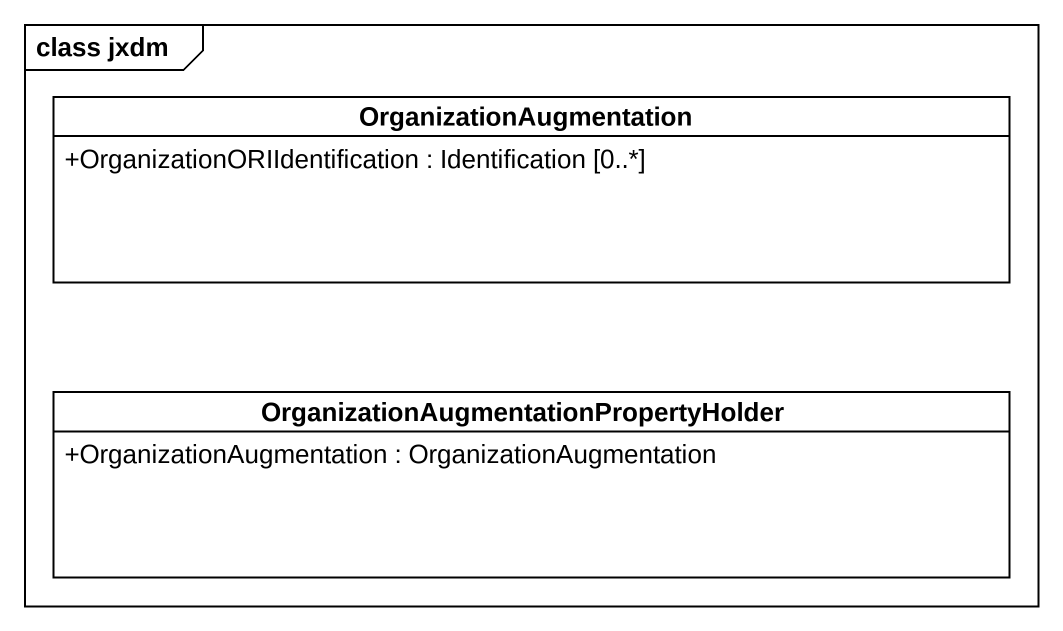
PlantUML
@startuml
mainframe class jxdm
hide circle
hide empty members
skinparam classAttributeIconSize 0
class OrganizationAugmentation {
  +OrganizationORIIdentification : Identification [0..*]
}
class "OrganizationAugmentationPropertyHolder" as OrganizationAugmentationProp {
  +OrganizationAugmentation : OrganizationAugmentation
}
@enduml
